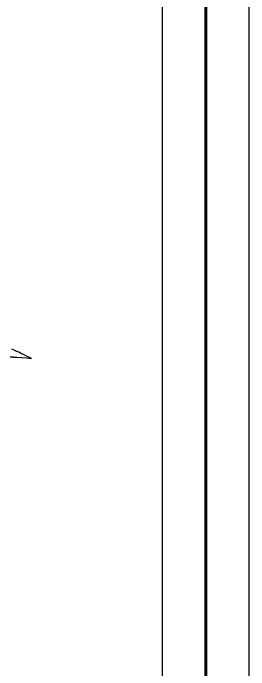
# Model space of a CAD drawing. Header units: metres. Extents: x 244.4 to 340.3, y -4.1 to 64.3.
# Drawn here: x 251.188 to 251.598, y 45.334 to 46.473 of the extents above; entities that cross this region are included whole.
import ezdxf

# ---------------------------------------------------------------- set-up
doc = ezdxf.new("R2010")
doc.units = ezdxf.units.M
doc.layers.add('A-WALL', color=6, linetype='Continuous', lineweight=60)
doc.layers.add('Edges', color=7, linetype='Continuous')

msp = doc.modelspace()

# ---------------------------------------------------------------- linework, layer by layer
at = {"layer": 'A-WALL'}
msp.add_line((251.5227, 49.2352), (251.5227, 43.858), dxfattribs=at)
at = {"layer": 'Edges'}
for p, q in [((251.4477, 45.2138), (251.4477, 46.5238)), ((251.5977, 46.5238), (251.5977, 45.2138)), ((251.191, 45.8877), (251.1857, 45.8899)), ((251.1942, 45.8861), (251.191, 45.8877)), ((251.1979, 45.8846), (251.1942, 45.8861)), ((251.2028, 45.8822), (251.1979, 45.8846)), ((251.205, 45.8813), (251.2028, 45.8822)), ((251.2115, 45.8781), (251.205, 45.8813)), ((251.1888, 45.8763), (251.1827, 45.876)), ((251.1888, 45.8763), (251.1948, 45.8762)), ((251.1948, 45.8762), (251.2032, 45.8757)), ((251.2032, 45.8757), (251.2116, 45.875)), ((251.2201, 45.8741), (251.2115, 45.8781)), ((251.2116, 45.875), (251.2201, 45.8741))]:
    msp.add_line(p, q, dxfattribs=at)

doc.saveas('drawing.dxf')
